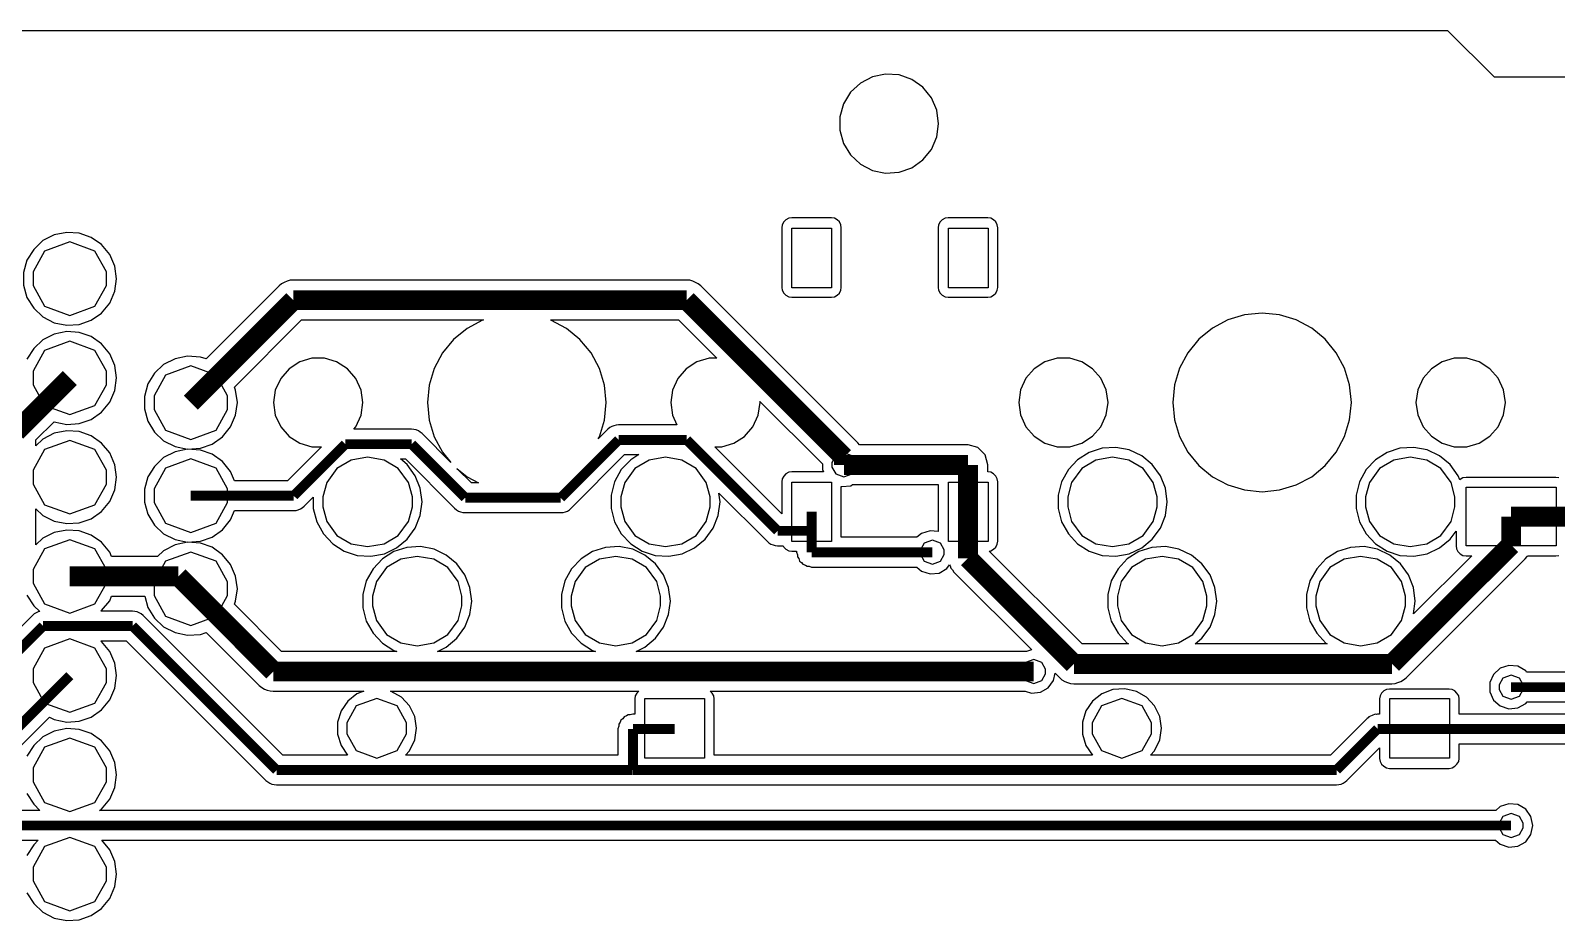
# Model space of a CAD drawing. Extents: x 2.4 to 97.7, y 2.4 to 97.6.
# Drawn here: x 37.58 to 76.62, y 74.86 to 97.64 of the extents above; entities that cross this region are included whole.
import ezdxf

# ---------------------------------------------------------------- set-up
doc = ezdxf.new("R2010")
doc.units = 0
doc.layers.get('0').update_dxf_attribs({"linetype": 'CONTINUOUS'})

msp = doc.modelspace()

# ---------------------------------------------------------------- linework, layer by layer
at = {"color": 173}
for points in [[(7.14925, 97.6422), (73.8297, 97.6422), (75.0231, 96.453), (82.1669, 96.453)], [(78.9231, 80.1441), (74.1246, 80.1441), (74.1246, 80.5296), (74.1151, 80.6097), (74.071, 80.6799), (74.0184, 80.7364), (73.944, 80.7738), (73.871, 80.7847), (72.347, 80.7847), (72.2697, 80.7738), (72.1995, 80.7364), (72.1431, 80.6799), (72.1032, 80.6097), (72.0919, 80.5296), (72.0919, 80.1441), (72.0397, 80.1441), (72.0094, 80.1342), (71.9776, 80.1398), (71.9018, 80.1067), (71.8178, 80.0749), (71.7984, 80.0502), (71.7723, 80.0322), (70.8325, 79.0952), (66.2326, 79.0952), (66.3374, 79.2067), (66.4669, 79.4812), (66.5152, 79.7789), (66.4669, 80.0806), (66.3374, 80.3547), (66.1335, 80.5737), (65.8703, 80.7254), (65.5754, 80.7889), (65.2681, 80.7695), (64.9912, 80.6581), (64.7499, 80.4718), (64.5816, 80.2224), (64.4934, 79.9331), (64.4934, 79.6258), (64.5816, 79.339), (64.7471, 79.0952), (55.0746, 79.0952), (55.0746, 79.0952), (55.0746, 80.5296), (55.0651, 80.6097), (55.021, 80.6799), (54.9698, 80.7311), (63.0301, 80.7311), (63.1843, 80.6799), (63.416, 80.7007), (63.6171, 80.8179), (63.7508, 81.0052), (63.7921, 81.1886), (63.9092, 81.0715), (63.9671, 81.0175), (64.0387, 80.9805), (64.1117, 80.9502), (64.1876, 80.9293), (64.2691, 80.9212), (72.4076, 80.9212), (72.4863, 80.9293), (72.5622, 80.9502), (72.6338, 80.9805), (72.7068, 81.0175), (72.7685, 81.0715), (75.8169, 84.1195), (75.8652, 84.1802), (75.8747, 84.1925), (76.6011, 84.1925), (76.677, 84.2038)], [(77.8715, 81.219), (75.85, 81.219), (75.8292, 81.2493), (75.6281, 81.3664), (75.3967, 81.3869), (75.1734, 81.3153), (75.0037, 81.1597), (74.9074, 80.9502), (74.9074, 80.7159), (75.0037, 80.5021), (75.1734, 80.3508), (75.3967, 80.2763), (75.6281, 80.2996), (75.8292, 80.4139), (75.8624, 80.4566), (79.0981, 80.4566)]]:
    msp.add_lwpolyline(points, dxfattribs=at)
at = {"color": 7}
for points in [[(59.4554, 93.992), (59.8039, 94.0153), (60.1267, 94.1296), (60.4118, 94.3296), (60.6323, 94.5995), (60.7688, 94.9194), (60.8129, 95.2571), (60.7688, 95.6), (60.6323, 95.9196), (60.4118, 96.1898), (60.1267, 96.3856), (59.8039, 96.5041), (59.4554, 96.5218), (59.1178, 96.4586), (58.8105, 96.296), (58.5569, 96.0632), (58.3791, 95.7654), (58.2828, 95.432), (58.2828, 95.0874), (58.3791, 94.7498), (58.5569, 94.4577), (58.8105, 94.2206), (59.1178, 94.0608), (59.4554, 93.992)], [(57.0537, 90.8128), (58.069, 90.8128), (58.1448, 90.8223), (58.2193, 90.865), (58.2732, 90.9189), (58.3131, 90.9934), (58.3226, 91.0664), (58.3226, 92.5904), (58.3131, 92.6691), (58.2732, 92.7407), (58.2193, 92.7957), (58.1448, 92.8342), (58.069, 92.8441), (57.0537, 92.8441), (56.9793, 92.8342), (56.9062, 92.7957), (56.8523, 92.7407), (56.8124, 92.6691), (56.8, 92.5904), (56.8, 91.0664), (56.8124, 90.9934), (56.8523, 90.9189), (56.9062, 90.865), (56.9793, 90.8223), (57.0537, 90.8128)], [(61.0538, 90.8128), (62.0695, 90.8128), (62.1453, 90.8223), (62.2169, 90.865), (62.2734, 90.9189), (62.3136, 90.9934), (62.3231, 91.0664), (62.3231, 92.5904), (62.3136, 92.6691), (62.2734, 92.7407), (62.2169, 92.7957), (62.1453, 92.8342), (62.0695, 92.8441), (61.0538, 92.8441), (60.9783, 92.8342), (60.9064, 92.7957), (60.8499, 92.7407), (60.8101, 92.6691), (60.8005, 92.5904), (60.8005, 91.0664), (60.8101, 90.9934), (60.8499, 90.9189), (60.9064, 90.865), (60.9783, 90.8223), (61.0538, 90.8128)], [(38.5092, 90.0987), (38.8317, 90.1181), (39.1365, 90.2257), (39.401, 90.4102), (39.6117, 90.6653), (39.7387, 90.9669), (39.7813, 91.2869), (39.7387, 91.6079), (39.6117, 91.9067), (39.401, 92.1604), (39.1365, 92.3466), (38.8317, 92.4525), (38.5092, 92.4733), (38.1868, 92.4098), (37.8989, 92.2623), (37.6661, 92.039), (37.4922, 91.7649), (37.404, 91.4467), (37.404, 91.1243), (37.4922, 90.8071), (37.6661, 90.5358), (37.8989, 90.3097), (38.1868, 90.1622), (38.5092, 90.0987)], [(69.0852, 85.8365), (69.5318, 85.882), (69.9562, 86.009), (70.3559, 86.2196), (70.6974, 86.505), (70.9828, 86.8521), (71.1962, 87.2465), (71.3232, 87.6748), (71.3715, 88.1228), (71.3232, 88.5694), (71.1962, 88.9963), (70.9828, 89.3921), (70.6974, 89.7378), (70.3559, 90.0218), (69.9562, 90.2353), (69.5318, 90.3623), (69.0852, 90.4088), (68.6361, 90.3623), (68.2089, 90.2353), (67.8145, 90.0218), (67.4673, 89.7378), (67.1834, 89.3921), (66.9727, 88.9963), (66.8443, 88.5694), (66.7992, 88.1228), (66.8443, 87.6748), (66.9727, 87.2465), (67.1834, 86.8521), (67.4673, 86.505), (67.8145, 86.2196), (68.2089, 86.009), (68.6361, 85.882), (69.0852, 85.8365)], [(63.8404, 86.9872), (64.1657, 86.9872), (64.4758, 87.0811), (64.7499, 87.2561), (64.9633, 87.4998), (65.0998, 87.8018), (65.1482, 88.1228), (65.0998, 88.4424), (64.9633, 88.7416), (64.7499, 88.9854), (64.4758, 89.1618), (64.1657, 89.2556), (63.8404, 89.2556), (63.5303, 89.1618), (63.2562, 88.9854), (63.0453, 88.7416), (62.9073, 88.4424), (62.8618, 88.1228), (62.9073, 87.8018), (63.0453, 87.4998), (63.2562, 87.2561), (63.5303, 87.0811), (63.8404, 86.9872)], [(74.0008, 86.9872), (74.326, 86.9872), (74.6347, 87.0811), (74.9102, 87.2561), (75.1223, 87.4998), (75.2602, 87.8018), (75.3085, 88.1228), (75.2602, 88.4424), (75.1223, 88.7416), (74.9102, 88.9854), (74.6347, 89.1618), (74.326, 89.2556), (74.0008, 89.2556), (73.6907, 89.1618), (73.4162, 88.9854), (73.2056, 88.7416), (73.0677, 88.4424), (73.0222, 88.1228), (73.0677, 87.8018), (73.2056, 87.4998), (73.4162, 87.2561), (73.6907, 87.0811), (74.0008, 86.9872)], [(65.344, 84.1858), (65.6897, 84.2465), (66.0065, 84.3993), (66.2739, 84.6226), (66.4849, 84.9066), (66.6115, 85.229), (66.6542, 85.5775), (66.6115, 85.9222), (66.4849, 86.2461), (66.2739, 86.5325), (66.0065, 86.753), (65.6897, 86.9086), (65.344, 86.9692), (64.9937, 86.9488), (64.6631, 86.8426), (64.3682, 86.6539), (64.1325, 86.4002), (63.9576, 86.0901), (63.8708, 85.7472), (63.8708, 85.404), (63.9576, 85.0635), (64.1325, 84.7549), (64.3682, 84.4998), (64.6631, 84.3125), (64.9937, 84.2038), (65.344, 84.1858)]]:
    msp.add_lwpolyline(points, close=True, dxfattribs=at)
at = {"color": 173}
for points in [[(57.0604, 92.5809), (58.076, 92.5809), (58.076, 91.0565), (57.0604, 91.0565), (57.0604, 92.5809)], [(61.0609, 92.5809), (62.0765, 92.5809), (62.0765, 91.0565), (61.0609, 91.0565), (61.0609, 92.5809)], [(39.5277, 91.2869), (39.5277, 91.4633), (39.2328, 91.9924), (38.5879, 92.2281), (37.9416, 91.9924), (37.6481, 91.4633), (37.6481, 91.2869), (37.6481, 91.1119), (37.9416, 90.5827), (38.5879, 90.3482), (39.2328, 90.5827), (39.5277, 91.1119), (39.5277, 91.2869)], [(39.5277, 91.2869), (39.5277, 91.4633), (39.2328, 91.9924), (38.5879, 92.2281), (37.9416, 91.9924), (37.6481, 91.4633), (37.6481, 91.2869), (37.6481, 91.1119), (37.9416, 90.5827), (38.5879, 90.3482), (39.2328, 90.5827), (39.5277, 91.1119), (39.5277, 91.2869)], [(52.1077, 87.1873), (52.1353, 87.2409), (52.2633, 87.6709), (52.3117, 88.1172), (52.2633, 88.5638), (52.1353, 88.991), (51.9232, 89.3879), (51.6378, 89.7322), (51.2946, 90.0176), (50.8963, 90.231), (50.884, 90.2353), (54.1556, 90.2353), (55.1381, 89.25), (54.9395, 89.25), (54.6294, 89.1565), (54.3553, 88.9811), (54.1443, 88.7374), (54.0053, 88.4372), (53.9627, 88.1172), (54.0053, 87.7976), (54.1196, 87.5482), (52.6232, 87.5482), (52.5653, 87.5425), (52.506, 87.5259), (52.451, 87.5055), (52.3998, 87.478), (52.3543, 87.4367), (52.1077, 87.1873)], [(39.5277, 88.7469), (39.5277, 88.9233), (39.2328, 89.4524), (38.5879, 89.6867), (37.9416, 89.4524), (37.6481, 88.9233), (37.6481, 88.7469), (37.6481, 88.5719), (37.9416, 88.0428), (38.5879, 87.8085), (39.2328, 88.0428), (39.5277, 88.5719), (39.5277, 88.7469)], [(39.5277, 88.7469), (39.5277, 88.9233), (39.2328, 89.4524), (38.5879, 89.6867), (37.9416, 89.4524), (37.6481, 88.9233), (37.6481, 88.7469), (37.6481, 88.5719), (37.9416, 88.0428), (38.5879, 87.8085), (39.2328, 88.0428), (39.5277, 88.5719), (39.5277, 88.7469)], [(42.624, 88.1144), (42.624, 88.2908), (42.3291, 88.8199), (41.6842, 89.0545), (41.0379, 88.8199), (40.7444, 88.2908), (40.7444, 88.1144), (40.7444, 87.9394), (41.0379, 87.4102), (41.6842, 87.176), (42.3291, 87.4102), (42.624, 87.9394), (42.624, 88.1144)], [(42.624, 88.1144), (42.624, 88.2908), (42.3291, 88.8199), (41.6842, 89.0545), (41.0379, 88.8199), (40.7444, 88.2908), (40.7444, 88.1144), (40.7444, 87.9394), (41.0379, 87.4102), (41.6842, 87.176), (42.3291, 87.4102), (42.624, 87.9394), (42.624, 88.1144)], [(56.8, 85.2674), (55.0845, 86.9819), (55.2648, 86.9819), (55.5748, 87.0754), (55.8493, 87.2504), (56.0627, 87.4945), (56.2007, 87.7976), (56.2487, 88.1172), (56.2405, 88.1447), (57.8404, 86.5477), (57.8404, 86.4059), (57.8679, 86.3438), (57.0537, 86.3438), (56.9793, 86.3342), (56.9062, 86.294), (56.8523, 86.2348), (56.8124, 86.166), (56.8, 86.0901), (56.8, 85.2674)], [(39.5277, 86.2072), (39.5277, 86.3836), (39.2328, 86.9128), (38.5879, 87.147), (37.9416, 86.9128), (37.6481, 86.3836), (37.6481, 86.2072), (37.6481, 86.0323), (37.9416, 85.5031), (38.5879, 85.2689), (39.2328, 85.5031), (39.5277, 86.0323), (39.5277, 86.2072)], [(39.5277, 86.2072), (39.5277, 86.3836), (39.2328, 86.9128), (38.5879, 87.147), (37.9416, 86.9128), (37.6481, 86.3836), (37.6481, 86.2072), (37.6481, 86.0323), (37.9416, 85.5031), (38.5879, 85.2689), (39.2328, 85.5031), (39.5277, 86.0323), (39.5277, 86.2072)], [(42.624, 85.7321), (42.624, 85.9084), (42.3291, 86.4376), (41.6842, 86.6733), (41.0379, 86.4376), (40.7444, 85.9084), (40.7444, 85.7321), (40.7444, 85.5567), (41.0379, 85.0276), (41.6842, 84.7933), (42.3291, 85.0276), (42.624, 85.5567), (42.624, 85.7321)], [(42.624, 85.7321), (42.624, 85.9084), (42.3291, 86.4376), (41.6842, 86.6733), (41.0379, 86.4376), (40.7444, 85.9084), (40.7444, 85.7321), (40.7444, 85.5567), (41.0379, 85.0276), (41.6842, 84.7933), (42.3291, 85.0276), (42.624, 85.5567), (42.624, 85.7321)], [(47.3509, 85.5747), (47.3509, 85.7003), (47.2514, 86.075), (46.9925, 86.4334), (46.6273, 86.6468), (46.2068, 86.7184), (45.7867, 86.6468), (45.4215, 86.4334), (45.1626, 86.075), (45.0645, 85.7003), (45.0645, 85.5747), (45.0645, 85.4509), (45.1626, 85.0759), (45.4215, 84.7178), (45.7867, 84.504), (46.2068, 84.4324), (46.6273, 84.504), (46.9925, 84.7178), (47.2514, 85.0759), (47.3509, 85.4509), (47.3509, 85.5747)], [(47.3509, 85.5747), (47.3509, 85.7003), (47.2514, 86.075), (46.9925, 86.4334), (46.6273, 86.6468), (46.2068, 86.7184), (45.7867, 86.6468), (45.4215, 86.4334), (45.1626, 86.075), (45.0645, 85.7003), (45.0645, 85.5747), (45.0645, 85.4509), (45.1626, 85.0759), (45.4215, 84.7178), (45.7867, 84.504), (46.2068, 84.4324), (46.6273, 84.504), (46.9925, 84.7178), (47.2514, 85.0759), (47.3509, 85.4509), (47.3509, 85.5747)], [(54.9698, 85.5747), (54.9698, 85.7003), (54.8707, 86.075), (54.6118, 86.4334), (54.2466, 86.6468), (53.8275, 86.7184), (53.4074, 86.6468), (53.0419, 86.4334), (52.783, 86.075), (52.6852, 85.7003), (52.6852, 85.5747), (52.6852, 85.4509), (52.783, 85.0759), (53.0419, 84.7178), (53.4074, 84.504), (53.8275, 84.4324), (54.2466, 84.504), (54.6118, 84.7178), (54.8707, 85.0759), (54.9698, 85.4509), (54.9698, 85.5747)], [(54.9698, 85.5747), (54.9698, 85.7003), (54.8707, 86.075), (54.6118, 86.4334), (54.2466, 86.6468), (53.8275, 86.7184), (53.4074, 86.6468), (53.0419, 86.4334), (52.783, 86.075), (52.6852, 85.7003), (52.6852, 85.5747), (52.6852, 85.4509), (52.783, 85.0759), (53.0419, 84.7178), (53.4074, 84.504), (53.8275, 84.4324), (54.2466, 84.504), (54.6118, 84.7178), (54.8707, 85.0759), (54.9698, 85.4509), (54.9698, 85.5747)], [(58.6948, 86.5216), (58.6948, 86.5794), (58.5982, 86.7502), (58.389, 86.8274), (58.1794, 86.7502), (58.0842, 86.5794), (58.0842, 86.5216), (58.0842, 86.4651), (58.1794, 86.294), (58.389, 86.2182), (58.5982, 86.294), (58.6948, 86.4651), (58.6948, 86.5216)], [(66.4009, 85.5747), (66.4009, 85.7003), (66.3014, 86.075), (66.0425, 86.4334), (65.6773, 86.6468), (65.2568, 86.7184), (64.8367, 86.6468), (64.4715, 86.4334), (64.2126, 86.075), (64.1145, 85.7003), (64.1145, 85.5747), (64.1145, 85.4509), (64.2126, 85.0759), (64.4715, 84.7178), (64.8367, 84.504), (65.2568, 84.4324), (65.6773, 84.504), (66.0425, 84.7178), (66.3014, 85.0759), (66.4009, 85.4509), (66.4009, 85.5747)], [(66.4009, 85.5747), (66.4009, 85.7003), (66.3014, 86.075), (66.0425, 86.4334), (65.6773, 86.6468), (65.2568, 86.7184), (64.8367, 86.6468), (64.4715, 86.4334), (64.2126, 86.075), (64.1145, 85.7003), (64.1145, 85.5747), (64.1145, 85.4509), (64.2126, 85.0759), (64.4715, 84.7178), (64.8367, 84.504), (65.2568, 84.4324), (65.6773, 84.504), (66.0425, 84.7178), (66.3014, 85.0759), (66.4009, 85.4509), (66.4009, 85.5747)], [(74.0198, 85.5747), (74.0198, 85.7003), (73.9207, 86.075), (73.6618, 86.4334), (73.2966, 86.6468), (72.8775, 86.7184), (72.4574, 86.6468), (72.0919, 86.4334), (71.833, 86.075), (71.7352, 85.7003), (71.7352, 85.5747), (71.7352, 85.4509), (71.833, 85.0759), (72.0919, 84.7178), (72.4574, 84.504), (72.8775, 84.4324), (73.2966, 84.504), (73.6618, 84.7178), (73.9207, 85.0759), (74.0198, 85.4509), (74.0198, 85.5747)], [(74.0198, 85.5747), (74.0198, 85.7003), (73.9207, 86.075), (73.6618, 86.4334), (73.2966, 86.6468), (72.8775, 86.7184), (72.4574, 86.6468), (72.0919, 86.4334), (71.833, 86.075), (71.7352, 85.7003), (71.7352, 85.5747), (71.7352, 85.4509), (71.833, 85.0759), (72.0919, 84.7178), (72.4574, 84.504), (72.8775, 84.4324), (73.2966, 84.504), (73.6618, 84.7178), (73.9207, 85.0759), (74.0198, 85.4509), (74.0198, 85.5747)], [(48.8625, 86.0654), (48.4932, 86.4306), (48.7549, 86.2171), (49.0403, 86.0654), (48.8625, 86.0654)], [(57.0604, 86.0834), (58.076, 86.0834), (58.076, 84.5591), (57.0604, 84.5591), (57.0604, 86.0834)], [(58.3226, 84.6681), (58.3226, 85.9716), (58.3364, 85.9663), (58.5653, 85.9868), (58.6133, 86.0199), (60.8005, 86.0199), (60.8005, 84.8212), (60.5966, 84.8374), (60.3705, 84.77), (60.2534, 84.6681), (58.3226, 84.6681)], [(61.0609, 86.0834), (62.0765, 86.0834), (62.0765, 84.5591), (61.0609, 84.5591), (61.0609, 86.0834)], [(74.3052, 85.9497), (76.605, 85.9497), (76.605, 84.449), (74.3052, 84.449), (74.3052, 85.9497)], [(39.5277, 83.6676), (39.5277, 83.844), (39.2328, 84.3732), (38.5879, 84.6074), (37.9416, 84.3732), (37.6481, 83.844), (37.6481, 83.6676), (37.6481, 83.4926), (37.9416, 82.9635), (38.5879, 82.7278), (39.2328, 82.9635), (39.5277, 83.4926), (39.5277, 83.6676)], [(39.5277, 83.6676), (39.5277, 83.844), (39.2328, 84.3732), (38.5879, 84.6074), (37.9416, 84.3732), (37.6481, 83.844), (37.6481, 83.6676), (37.6481, 83.4926), (37.9416, 82.9635), (38.5879, 82.7278), (39.2328, 82.9635), (39.5277, 83.4926), (39.5277, 83.6676)], [(60.9575, 84.2864), (60.9575, 84.3442), (60.8612, 84.515), (60.6517, 84.5922), (60.4421, 84.515), (60.3472, 84.3442), (60.3472, 84.2864), (60.3472, 84.2299), (60.4421, 84.0588), (60.6517, 83.9833), (60.8612, 84.0588), (60.9575, 84.2299), (60.9575, 84.2864)], [(42.624, 83.3519), (42.624, 83.5283), (42.3291, 84.0574), (41.6842, 84.292), (41.0379, 84.0574), (40.7444, 83.5283), (40.7444, 83.3519), (40.7444, 83.1769), (41.0379, 82.6477), (41.6842, 82.4135), (42.3291, 82.6477), (42.624, 83.1769), (42.624, 83.3519)], [(42.624, 83.3519), (42.624, 83.5283), (42.3291, 84.0574), (41.6842, 84.292), (41.0379, 84.0574), (40.7444, 83.5283), (40.7444, 83.3519), (40.7444, 83.1769), (41.0379, 82.6477), (41.6842, 82.4135), (42.3291, 82.6477), (42.624, 83.1769), (42.624, 83.3519)], [(48.6198, 83.0351), (48.6198, 83.1603), (48.5207, 83.5353), (48.2618, 83.8937), (47.8966, 84.1072), (47.4775, 84.1788), (47.0574, 84.1072), (46.6919, 83.8937), (46.433, 83.5353), (46.3352, 83.1603), (46.3352, 83.0351), (46.3352, 82.9109), (46.433, 82.5362), (46.6919, 82.1778), (47.0574, 81.9644), (47.4775, 81.8928), (47.8966, 81.9644), (48.2618, 82.1778), (48.5207, 82.5362), (48.6198, 82.9109), (48.6198, 83.0351)], [(48.6198, 83.0351), (48.6198, 83.1603), (48.5207, 83.5353), (48.2618, 83.8937), (47.8966, 84.1072), (47.4775, 84.1788), (47.0574, 84.1072), (46.6919, 83.8937), (46.433, 83.5353), (46.3352, 83.1603), (46.3352, 83.0351), (46.3352, 82.9109), (46.433, 82.5362), (46.6919, 82.1778), (47.0574, 81.9644), (47.4775, 81.8928), (47.8966, 81.9644), (48.2618, 82.1778), (48.5207, 82.5362), (48.6198, 82.9109), (48.6198, 83.0351)], [(53.7009, 83.0351), (53.7009, 83.1603), (53.6014, 83.5353), (53.3425, 83.8937), (52.9773, 84.1072), (52.5568, 84.1788), (52.1367, 84.1072), (51.7715, 83.8937), (51.5126, 83.5353), (51.4145, 83.1603), (51.4145, 83.0351), (51.4145, 82.9109), (51.5126, 82.5362), (51.7715, 82.1778), (52.1367, 81.9644), (52.5568, 81.8928), (52.9773, 81.9644), (53.3425, 82.1778), (53.6014, 82.5362), (53.7009, 82.9109), (53.7009, 83.0351)], [(53.7009, 83.0351), (53.7009, 83.1603), (53.6014, 83.5353), (53.3425, 83.8937), (52.9773, 84.1072), (52.5568, 84.1788), (52.1367, 84.1072), (51.7715, 83.8937), (51.5126, 83.5353), (51.4145, 83.1603), (51.4145, 83.0351), (51.4145, 82.9109), (51.5126, 82.5362), (51.7715, 82.1778), (52.1367, 81.9644), (52.5568, 81.8928), (52.9773, 81.9644), (53.3425, 82.1778), (53.6014, 82.5362), (53.7009, 82.9109), (53.7009, 83.0351)], [(67.6698, 83.0351), (67.6698, 83.1603), (67.5707, 83.5353), (67.3118, 83.8937), (66.9466, 84.1072), (66.5275, 84.1788), (66.1074, 84.1072), (65.7419, 83.8937), (65.483, 83.5353), (65.3852, 83.1603), (65.3852, 83.0351), (65.3852, 82.9109), (65.483, 82.5362), (65.7419, 82.1778), (66.1074, 81.9644), (66.5275, 81.8928), (66.9466, 81.9644), (67.3118, 82.1778), (67.5707, 82.5362), (67.6698, 82.9109), (67.6698, 83.0351)], [(67.6698, 83.0351), (67.6698, 83.1603), (67.5707, 83.5353), (67.3118, 83.8937), (66.9466, 84.1072), (66.5275, 84.1788), (66.1074, 84.1072), (65.7419, 83.8937), (65.483, 83.5353), (65.3852, 83.1603), (65.3852, 83.0351), (65.3852, 82.9109), (65.483, 82.5362), (65.7419, 82.1778), (66.1074, 81.9644), (66.5275, 81.8928), (66.9466, 81.9644), (67.3118, 82.1778), (67.5707, 82.5362), (67.6698, 82.9109), (67.6698, 83.0351)], [(72.7509, 83.0351), (72.7509, 83.1603), (72.6514, 83.5353), (72.3925, 83.8937), (72.0273, 84.1072), (71.6068, 84.1788), (71.1867, 84.1072), (70.8215, 83.8937), (70.5626, 83.5353), (70.4645, 83.1603), (70.4645, 83.0351), (70.4645, 82.9109), (70.5626, 82.5362), (70.8215, 82.1778), (71.1867, 81.9644), (71.6068, 81.8928), (72.0273, 81.9644), (72.3925, 82.1778), (72.6514, 82.5362), (72.7509, 82.9109), (72.7509, 83.0351)], [(72.7509, 83.0351), (72.7509, 83.1603), (72.6514, 83.5353), (72.3925, 83.8937), (72.0273, 84.1072), (71.6068, 84.1788), (71.1867, 84.1072), (70.8215, 83.8937), (70.5626, 83.5353), (70.4645, 83.1603), (70.4645, 83.0351), (70.4645, 82.9109), (70.5626, 82.5362), (70.8215, 82.1778), (71.1867, 81.9644), (71.6068, 81.8928), (72.0273, 81.9644), (72.3925, 82.1778), (72.6514, 82.5362), (72.7509, 82.9109), (72.7509, 83.0351)], [(44.0351, 79.0952), (40.4618, 82.6643), (40.4163, 82.707), (40.3655, 82.7373), (40.3119, 82.7581), (40.2565, 82.7733), (40.1959, 82.7786), (39.3802, 82.7786), (39.401, 82.7913), (39.6117, 83.0446), (39.6543, 83.1592), (40.5102, 83.1592), (40.586, 82.8753), (40.7568, 82.6012), (40.9896, 82.3764), (41.2821, 82.229), (41.6031, 82.1612), (41.9283, 82.1806), (42.0797, 82.2343), (43.4344, 80.8785), (43.4979, 80.8274), (43.5681, 80.7847), (43.6368, 80.7558), (43.7155, 80.7364), (43.7942, 80.7311), (46.1105, 80.7311), (45.9327, 80.6581), (45.6971, 80.4718), (45.5291, 80.2224), (45.4353, 79.9331), (45.4353, 79.6258), (45.5291, 79.339), (45.689, 79.0952), (44.0351, 79.0952)], [(39.5277, 81.128), (39.5277, 81.3043), (39.2328, 81.8335), (38.5879, 82.0678), (37.9416, 81.8335), (37.6481, 81.3043), (37.6481, 81.128), (37.6481, 80.953), (37.9416, 80.4238), (38.5879, 80.1882), (39.2328, 80.4238), (39.5277, 80.953), (39.5277, 81.128)], [(39.5277, 81.128), (39.5277, 81.3043), (39.2328, 81.8335), (38.5879, 82.0678), (37.9416, 81.8335), (37.6481, 81.3043), (37.6481, 81.128), (37.6481, 80.953), (37.9416, 80.4238), (38.5879, 80.1882), (39.2328, 80.4238), (39.5277, 80.953), (39.5277, 81.128)], [(63.5483, 81.2341), (63.5483, 81.292), (63.4517, 81.4627), (63.2435, 81.54), (63.0343, 81.4627), (62.9391, 81.292), (62.9391, 81.2341), (62.9391, 81.1773), (63.0343, 81.0066), (63.2435, 80.9293), (63.4517, 81.0066), (63.5483, 81.1773), (63.5483, 81.2341)], [(75.7633, 80.833), (75.7633, 80.8909), (75.6666, 81.0616), (75.4574, 81.1389), (75.2479, 81.0616), (75.1526, 80.8909), (75.1526, 80.833), (75.1526, 80.7766), (75.2479, 80.6055), (75.4574, 80.5286), (75.6666, 80.6055), (75.7633, 80.7766), (75.7633, 80.833)], [(47.2034, 79.7789), (47.2034, 79.9222), (46.965, 80.3508), (46.4414, 80.5409), (45.9161, 80.3508), (45.6791, 79.9222), (45.6791, 79.7789), (45.6791, 79.6368), (45.9161, 79.2081), (46.4414, 79.018), (46.965, 79.2081), (47.2034, 79.6368), (47.2034, 79.7789)], [(47.2034, 79.7789), (47.2034, 79.9222), (46.965, 80.3508), (46.4414, 80.5409), (45.9161, 80.3508), (45.6791, 79.9222), (45.6791, 79.7789), (45.6791, 79.6368), (45.9161, 79.2081), (46.4414, 79.018), (46.965, 79.2081), (47.2034, 79.6368), (47.2034, 79.7789)], [(47.1798, 79.0952), (47.2817, 79.2067), (47.414, 79.4812), (47.4567, 79.7789), (47.414, 80.0806), (47.2817, 80.3547), (47.0764, 80.5737), (46.8118, 80.7254), (46.7914, 80.7311), (53.1414, 80.7311), (53.0931, 80.6799), (53.0532, 80.6097), (53.0419, 80.5296), (53.0419, 80.1441), (52.9897, 80.1441), (52.9262, 80.1232), (52.8754, 80.1232), (52.8313, 80.0957), (52.7678, 80.0749), (52.7332, 80.0227), (52.6824, 79.9895), (52.6644, 79.9331), (52.6313, 79.8809), (52.6313, 79.8368), (52.608, 79.7638), (52.608, 79.0952), (47.1798, 79.0952)], [(53.2998, 80.5409), (54.8238, 80.5409), (54.8238, 79.0166), (53.2998, 79.0166), (53.2998, 80.5409)], [(53.2998, 80.5409), (54.8238, 80.5409), (54.8238, 79.0166), (53.2998, 79.0166), (53.2998, 80.5409)], [(66.2601, 79.7789), (66.2601, 79.9222), (66.0217, 80.3508), (65.4981, 80.5409), (64.9746, 80.3508), (64.7375, 79.9222), (64.7375, 79.7789), (64.7375, 79.6368), (64.9746, 79.2081), (65.4981, 79.018), (66.0217, 79.2081), (66.2601, 79.6368), (66.2601, 79.7789)], [(66.2601, 79.7789), (66.2601, 79.9222), (66.0217, 80.3508), (65.4981, 80.5409), (64.9746, 80.3508), (64.7375, 79.9222), (64.7375, 79.7789), (64.7375, 79.6368), (64.9746, 79.2081), (65.4981, 79.018), (66.0217, 79.2081), (66.2601, 79.6368), (66.2601, 79.7789)], [(72.3565, 80.5409), (73.8808, 80.5409), (73.8808, 79.0166), (72.3565, 79.0166), (72.3565, 80.5409)], [(72.3565, 80.5409), (73.8808, 80.5409), (73.8808, 79.0166), (72.3565, 79.0166), (72.3565, 80.5409)], [(39.5277, 78.5869), (39.5277, 78.7633), (39.2328, 79.2925), (38.5879, 79.5281), (37.9416, 79.2925), (37.6481, 78.7633), (37.6481, 78.5869), (37.6481, 78.4119), (37.9416, 77.8828), (38.5879, 77.6482), (39.2328, 77.8828), (39.5277, 78.4119), (39.5277, 78.5869)], [(39.5277, 78.5869), (39.5277, 78.7633), (39.2328, 79.2925), (38.5879, 79.5281), (37.9416, 79.2925), (37.6481, 78.7633), (37.6481, 78.5869), (37.6481, 78.4119), (37.9416, 77.8828), (38.5879, 77.6482), (39.2328, 77.8828), (39.5277, 78.4119), (39.5277, 78.5869)], [(75.7633, 77.2915), (75.7633, 77.3493), (75.6666, 77.5201), (75.4574, 77.5974), (75.2479, 77.5201), (75.1526, 77.3493), (75.1526, 77.2915), (75.1526, 77.2351), (75.2479, 77.064), (75.4574, 76.9867), (75.6666, 77.064), (75.7633, 77.2351), (75.7633, 77.2915)], [(39.5277, 76.0469), (39.5277, 76.2233), (39.2328, 76.7524), (38.5879, 76.9867), (37.9416, 76.7524), (37.6481, 76.2233), (37.6481, 76.0469), (37.6481, 75.8719), (37.9416, 75.3428), (38.5879, 75.1085), (39.2328, 75.3428), (39.5277, 75.8719), (39.5277, 76.0469)], [(39.5277, 76.0469), (39.5277, 76.2233), (39.2328, 76.7524), (38.5879, 76.9867), (37.9416, 76.7524), (37.6481, 76.2233), (37.6481, 76.0469), (37.6481, 75.8719), (37.9416, 75.3428), (38.5879, 75.1085), (39.2328, 75.3428), (39.5277, 75.8719), (39.5277, 76.0469)]]:
    msp.add_lwpolyline(points, close=True, dxfattribs=at)
at = {"color": 7}
for points in [[(76.677, 86.1921), (76.6011, 86.202), (74.3024, 86.202), (74.2237, 86.1921), (74.1549, 86.1508), (74.1454, 86.1413), (74.1041, 86.2461), (73.8932, 86.5325), (73.6272, 86.753), (73.309, 86.9086), (72.9643, 86.9692), (72.613, 86.9488), (72.2835, 86.8426), (71.9889, 86.6539), (71.7518, 86.4002), (71.5768, 86.0901), (71.4911, 85.7472), (71.4911, 85.404), (71.5768, 85.0635), (71.7518, 84.7549), (71.9889, 84.4998), (72.2835, 84.3125), (72.613, 84.2038), (72.9643, 84.1858), (73.309, 84.2465), (73.6272, 84.3993), (73.8932, 84.6226), (74.0488, 84.8279), (74.0488, 84.4476), (74.0586, 84.3732), (74.0971, 84.303), (74.1549, 84.2465), (74.2237, 84.2038), (74.3024, 84.1925), (74.4499, 84.1925), (72.9615, 82.707), (73.0042, 83.0379), (72.9615, 83.3822), (72.8349, 83.7046), (72.6239, 83.9929), (72.3565, 84.2133), (72.0397, 84.3675), (71.694, 84.4296), (71.3437, 84.4091), (71.0131, 84.303), (70.7182, 84.1142), (70.4825, 83.8606), (70.3076, 83.5505), (70.2208, 83.2072), (70.2208, 82.8643), (70.3076, 82.5239), (70.4825, 82.2138), (70.7182, 81.9602), (70.7485, 81.9383), (67.3735, 81.9383), (67.5432, 82.0829), (67.7541, 82.3666), (67.8808, 82.6893), (67.9249, 83.0379), (67.8808, 83.3822), (67.7541, 83.7046), (67.5432, 83.9929), (67.2772, 84.2133), (66.959, 84.3675), (66.6143, 84.4296), (66.263, 84.4091), (65.9335, 84.303), (65.6389, 84.1142), (65.4018, 83.8606), (65.2268, 83.5505), (65.1411, 83.2072), (65.1411, 82.8643), (65.2268, 82.5239), (65.4018, 82.2138), (65.6389, 81.9602), (65.6689, 81.9383), (64.4825, 81.9383), (62.1026, 84.3153), (62.1453, 84.3195), (62.2169, 84.3636), (62.2734, 84.4187), (62.3136, 84.4903), (62.3231, 84.5661), (62.3231, 86.0901), (62.3136, 86.166), (62.2734, 86.2348), (62.2169, 86.294), (62.1453, 86.3342), (62.0723, 86.3438), (62.0723, 86.5269), (62.0063, 86.7805), (61.8187, 86.9692), (61.564, 87.0356), (58.7887, 87.0356), (58.747, 87.0864), (54.7261, 91.1049), (54.6654, 91.1546), (54.5966, 91.1931), (54.5264, 91.2262), (54.4505, 91.2467), (54.3662, 91.2523), (44.3025, 91.2523), (44.2239, 91.2467), (44.1456, 91.2262), (44.0764, 91.1931), (44.0048, 91.1546), (43.9416, 91.1049), (42.0744, 89.2348), (41.9283, 89.2831), (41.6031, 89.3039), (41.2821, 89.2404), (40.9896, 89.093), (40.7568, 88.8697), (40.586, 88.5956), (40.5007, 88.277), (40.5007, 87.9546), (40.586, 87.6378), (40.7568, 87.3637), (40.9896, 87.1389), (41.2821, 86.9915), (41.6031, 86.928), (41.9283, 86.9488), (42.23, 87.056), (42.4946, 87.2409), (42.7027, 87.4945), (42.8293, 87.7976), (42.8748, 88.1172), (42.8293, 88.4372), (42.799, 88.5112), (44.5163, 90.2353), (49.167, 90.2353), (49.149, 90.231), (48.7549, 90.0176), (48.4078, 89.7322), (48.1224, 89.3879), (47.909, 88.991), (47.782, 88.5638), (47.7393, 88.1172), (47.782, 87.6709), (47.909, 87.2409), (48.1224, 86.8468), (48.3362, 86.5875), (47.6017, 87.3248), (47.5534, 87.3637), (47.5051, 87.3936), (47.4472, 87.4159), (47.3908, 87.431), (47.3301, 87.4367), (45.8541, 87.4367), (45.9024, 87.4945), (46.0403, 87.7976), (46.0887, 88.1172), (46.0403, 88.4372), (45.9024, 88.7374), (45.689, 88.9811), (45.4145, 89.1565), (45.1044, 89.25), (44.7795, 89.25), (44.4708, 89.1565), (44.1964, 88.9811), (43.9857, 88.7374), (43.845, 88.4372), (43.8023, 88.1172), (43.845, 87.7976), (43.9857, 87.4945), (44.1964, 87.2504), (44.4708, 87.0754), (44.7795, 86.9819), (45.0233, 86.9819), (44.1551, 86.1138), (42.8061, 86.1138), (42.7027, 86.3519), (42.4946, 86.6055), (42.23, 86.7971), (41.9283, 86.9033), (41.6031, 86.9237), (41.2821, 86.8549), (40.9896, 86.7103), (40.7568, 86.4842), (40.586, 86.2129), (40.5007, 85.8972), (40.5007, 85.5719), (40.586, 85.2579), (40.7568, 84.981), (40.9896, 84.7591), (41.2821, 84.6116), (41.6031, 84.5453), (41.9283, 84.5661), (42.23, 84.6737), (42.4946, 84.8582), (42.7027, 85.1133), (42.8061, 85.3514), (44.3121, 85.3514), (44.3756, 85.3556), (44.4292, 85.3736), (44.4885, 85.3944), (44.5368, 85.4244), (44.5851, 85.4632), (44.8179, 85.6989), (44.8179, 85.404), (44.9047, 85.0635), (45.0744, 84.7549), (45.3154, 84.4998), (45.6103, 84.3125), (45.9412, 84.2038), (46.2911, 84.1858), (46.6369, 84.2465), (46.9498, 84.3993), (47.2211, 84.6226), (47.4267, 84.9066), (47.5534, 85.229), (47.6017, 85.5775), (47.5534, 85.9222), (47.4267, 86.2461), (47.2211, 86.5325), (47.0461, 86.6743), (47.1731, 86.6743), (48.4325, 85.4149), (48.4808, 85.3736), (48.5316, 85.3405), (48.587, 85.3225), (48.6406, 85.3073), (48.7041, 85.3034), (51.1471, 85.3034), (51.2092, 85.3073), (51.2643, 85.3225), (51.3182, 85.3405), (51.3719, 85.3736), (51.4145, 85.4149), (52.7816, 86.7862), (53.1414, 86.7862), (52.9361, 86.6539), (52.6948, 86.4002), (52.524, 86.0901), (52.4387, 85.7472), (52.4387, 85.404), (52.524, 85.0635), (52.6948, 84.7549), (52.9361, 84.4998), (53.231, 84.3125), (53.5601, 84.2038), (53.9115, 84.1858), (54.2562, 84.2465), (54.5691, 84.3993), (54.8404, 84.6226), (55.0471, 84.9066), (55.1737, 85.229), (55.2221, 85.5775), (55.1917, 85.8008), (56.4265, 84.5661), (56.472, 84.5263), (56.5231, 84.4959), (56.5781, 84.4723), (56.6318, 84.4571), (56.6953, 84.4518), (56.8318, 84.4518), (56.8523, 84.4187), (56.9062, 84.3636), (56.9793, 84.3195), (57.0537, 84.3125), (57.1803, 84.3125), (57.1803, 84.2864), (57.2036, 84.2229), (57.2036, 84.1707), (57.234, 84.1294), (57.2534, 84.0602), (57.3045, 84.0274), (57.3401, 83.9777), (57.4036, 83.9541), (57.4477, 83.9265), (57.4971, 83.9265), (57.5606, 83.9061), (60.2534, 83.9061), (60.3705, 83.8041), (60.5966, 83.7336), (60.8224, 83.753), (61.0263, 83.8701), (61.0941, 83.9639), (61.1078, 83.9392), (61.1244, 83.881), (61.171, 83.8331), (61.2041, 83.7738), (63.1927, 81.7852), (63.1843, 81.7852), (63.0576, 81.7467), (53.0737, 81.7467), (53.2998, 81.8582), (53.5711, 82.0829), (53.7767, 82.3666), (53.9034, 82.6893), (53.9517, 83.0379), (53.9034, 83.3822), (53.7767, 83.7046), (53.5711, 83.9929), (53.2998, 84.2133), (52.9869, 84.3675), (52.6411, 84.4296), (52.2912, 84.4091), (51.9603, 84.303), (51.6654, 84.1142), (51.4244, 83.8606), (51.2547, 83.5505), (51.1679, 83.2072), (51.1679, 82.8643), (51.2547, 82.5239), (51.4244, 82.2138), (51.6654, 81.9602), (51.9603, 81.7728), (52.0375, 81.7467), (47.9929, 81.7467), (48.2191, 81.8582), (48.4904, 82.0829), (48.6971, 82.3666), (48.8237, 82.6893), (48.8721, 83.0379), (48.8237, 83.3822), (48.6971, 83.7046), (48.4904, 83.9929), (48.2191, 84.2133), (47.9062, 84.3675), (47.5615, 84.4296), (47.2101, 84.4091), (46.881, 84.303), (46.5861, 84.1142), (46.3448, 83.8606), (46.174, 83.5505), (46.0887, 83.2072), (46.0887, 82.8643), (46.174, 82.5239), (46.3448, 82.2138), (46.5861, 81.9602), (46.881, 81.7728), (46.9565, 81.7467), (44.0076, 81.7467), (42.799, 82.9539), (42.8293, 83.0322), (42.8748, 83.3519), (42.8293, 83.6718), (42.7027, 83.9692), (42.4946, 84.2229), (42.23, 84.4144), (41.9283, 84.5206), (41.6031, 84.5414), (41.2821, 84.4723), (40.9896, 84.3248), (40.8326, 84.1745), (39.6543, 84.1745), (39.6117, 84.2864), (39.401, 84.5414), (39.1365, 84.7259), (38.8317, 84.8335), (38.5092, 84.854), (38.1868, 84.7894), (37.8989, 84.6434), (37.7183, 84.4723), (37.7183, 85.3997), (37.8989, 85.229), (38.1868, 85.0815), (38.5092, 85.018), (38.8317, 85.0388), (39.1365, 85.1447), (39.401, 85.3309), (39.6117, 85.5846), (39.7387, 85.8876), (39.7813, 86.2072), (39.7387, 86.5269), (39.6117, 86.8274), (39.401, 87.0811), (39.1365, 87.267), (38.8317, 87.3732), (38.5092, 87.3936), (38.1868, 87.3305), (37.8989, 87.183), (37.7183, 87.0119), (37.7183, 87.1622), (38.1868, 87.6226), (38.5092, 87.5591), (38.8317, 87.5785), (39.1365, 87.6861), (39.401, 87.8706), (39.6117, 88.1257), (39.7387, 88.4273), (39.7813, 88.7469), (39.7387, 89.0669), (39.6117, 89.3671), (39.401, 89.6207), (39.1365, 89.8066), (38.8317, 89.9128), (38.5092, 89.9336), (38.1868, 89.8701), (37.8989, 89.7227), (37.6661, 89.4994), (37.4922, 89.2253)], [(37.4922, 83.1868), (37.6661, 82.9151), (37.8231, 82.7677), (37.7843, 82.7581), (37.7292, 82.7373), (37.6784, 82.707), (37.6357, 82.6643), (35.8041, 80.8373)], [(36.3224, 78.3276), (38.0668, 80.0654), (38.1868, 80.0019), (38.5092, 79.9387), (38.8317, 79.9592), (39.1365, 80.0654), (39.401, 80.2513), (39.6117, 80.5049), (39.7387, 80.8069), (39.7813, 81.128), (39.7387, 81.4476), (39.6117, 81.7467), (39.401, 82.0014), (39.3802, 82.0166), (40.0346, 82.0166), (43.6065, 78.4447), (43.6548, 78.4049), (43.706, 78.3717), (43.761, 78.3512), (43.8146, 78.3389), (43.8781, 78.3332), (70.9895, 78.3332), (71.0487, 78.3389), (71.1069, 78.3512), (71.1634, 78.3717), (71.2142, 78.4049), (71.2569, 78.4447), (72.0919, 79.2787), (72.0919, 79.0056), (72.1032, 78.9326), (72.1431, 78.8596), (72.1995, 78.806), (72.2697, 78.7633), (72.347, 78.752), (73.871, 78.752), (73.944, 78.7633), (74.0184, 78.806), (74.071, 78.8596), (74.1151, 78.9326), (74.1246, 79.0056), (74.1246, 79.3821), (79.0801, 79.3821)], [(37.4922, 75.5675), (37.6661, 75.2962), (37.8989, 75.0686), (38.1868, 74.9226), (38.5092, 74.8591), (38.5092, 74.8591), (38.8317, 74.8785), (39.1365, 74.9861), (39.401, 75.1706), (39.6117, 75.4257), (39.7387, 75.7273), (39.7813, 76.0469), (39.7387, 76.3669), (39.6117, 76.6671), (39.4077, 76.9165), (75.0549, 76.9165), (75.1734, 76.8092), (75.3967, 76.7373), (75.6281, 76.7581), (75.8292, 76.8752), (75.9629, 77.0625), (76.0113, 77.2915), (75.9629, 77.5201), (75.8292, 77.7088), (75.6281, 77.8245), (75.3967, 77.8425), (75.1734, 77.7752), (75.0644, 77.6774), (39.3499, 77.6774), (39.401, 77.7102), (39.6117, 77.9653), (39.7387, 78.2669), (39.7813, 78.5869), (39.7387, 78.9079), (39.6117, 79.2067), (39.401, 79.4604), (39.1365, 79.6466), (38.8317, 79.7525), (38.5092, 79.7733), (38.1868, 79.7098), (37.8989, 79.5623), (37.6661, 79.339), (37.4922, 79.0649)], [(37.4922, 78.1071), (37.6661, 77.8358), (37.8259, 77.6774), (24.7951, 77.6774)], [(24.6379, 76.9165), (37.7843, 76.9165), (37.6661, 76.7994), (37.4922, 76.5253)]]:
    msp.add_lwpolyline(points, dxfattribs=at)
at = {"color": 173}
for points, const_width in [([(44.3082, 90.7383), (41.6842, 88.1144)], 0.508), ([(54.3705, 90.7383), (44.3082, 90.7383)], 0.508), ([(58.389, 86.7198), (54.3705, 90.7383)], 0.508), ([(38.5879, 88.7469), (37.2152, 87.3732)], 0.508), ([(45.6378, 87.0536), (44.3177, 85.7321)], 0.254), ([(47.3329, 87.0536), (45.6378, 87.0536)], 0.254), ([(48.7041, 85.6809), (47.3329, 87.0536)], 0.254), ([(52.6288, 87.1622), (51.1471, 85.6809)], 0.254), ([(54.3662, 87.1622), (52.6288, 87.1622)], 0.254), ([(56.6953, 84.8335), (54.3662, 87.1622)], 0.254), ([(58.389, 86.5216), (58.389, 86.7198)], 0.508), ([(61.564, 86.5216), (58.389, 86.5216)], 0.508), ([(61.564, 85.3281), (61.564, 86.5216)], 0.508), ([(44.3177, 85.7321), (41.6842, 85.7321)], 0.254), ([(51.1471, 85.6809), (48.7041, 85.6809)], 0.254), ([(61.564, 85.3281), (61.564, 84.1319)], 0.508), ([(57.5635, 85.3281), (57.5635, 84.8335)], 0.254), ([(75.456, 85.1958), (77.0378, 85.1958)], 0.508), ([(75.456, 85.1958), (75.456, 84.4751)], 0.508), ([(57.5635, 84.8335), (56.6953, 84.8335)], 0.254), ([(57.5635, 84.8335), (57.5635, 84.285)], 0.254), ([(75.456, 84.4751), (72.4076, 81.4268)], 0.508), ([(57.5635, 84.285), (60.6531, 84.285)], 0.254), ([(64.2719, 81.4268), (61.564, 84.1319)], 0.508), ([(38.5879, 83.6676), (41.3688, 83.6676)], 0.508), ([(41.3688, 83.6676), (41.6842, 83.3519)], 0.508), ([(41.6842, 83.3519), (43.7995, 81.2341)], 0.508), ([(36.0758, 80.5656), (37.907, 82.3969)], 0.254), ([(37.907, 82.3969), (40.1959, 82.3969)], 0.254), ([(40.1959, 82.3969), (43.881, 78.7093)], 0.254), ([(72.4076, 81.4268), (64.2719, 81.4268)], 0.508), ([(38.5879, 81.128), (36.0578, 78.595)], 0.254), ([(43.7995, 81.2341), (63.2435, 81.2341)], 0.508), ([(79.0981, 80.833), (75.456, 80.833)], 0.254), ([(52.9925, 78.7121), (52.9925, 79.7638)], 0.254), ([(54.059, 79.7638), (52.9925, 79.7638)], 0.254), ([(70.9895, 78.7121), (72.0425, 79.7638)], 0.254), ([(73.109, 79.7638), (72.0425, 79.7638)], 0.254), ([(73.109, 79.7638), (74.1786, 79.7638)], 0.254), ([(79.0857, 79.7638), (74.1786, 79.7638)], 0.254), ([(43.881, 78.7093), (52.9897, 78.7093)], 0.254), ([(52.9897, 78.7093), (52.9925, 78.7121)], 0.254), ([(52.9925, 78.7121), (70.9895, 78.7121)], 0.254), ([(24.6435, 77.2915), (75.456, 77.2915)], 0.254)]:
    msp.add_lwpolyline(points, dxfattribs=dict(at, const_width=const_width))

doc.saveas('drawing.dxf')
